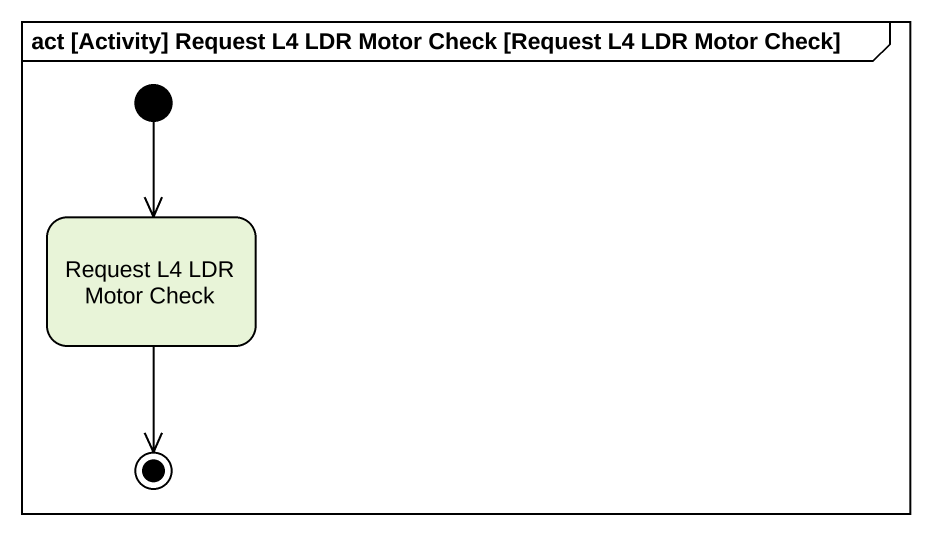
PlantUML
@startuml
mainframe act [Activity] Request L4 LDR Motor Check [Request L4 LDR Motor Check]
hide empty description
state "Request L4 LDR Motor Check" as Request_L4_LDR_Motor_Check
[*] --> Request_L4_LDR_Motor_Check
Request_L4_LDR_Motor_Check --> [*]
@enduml
